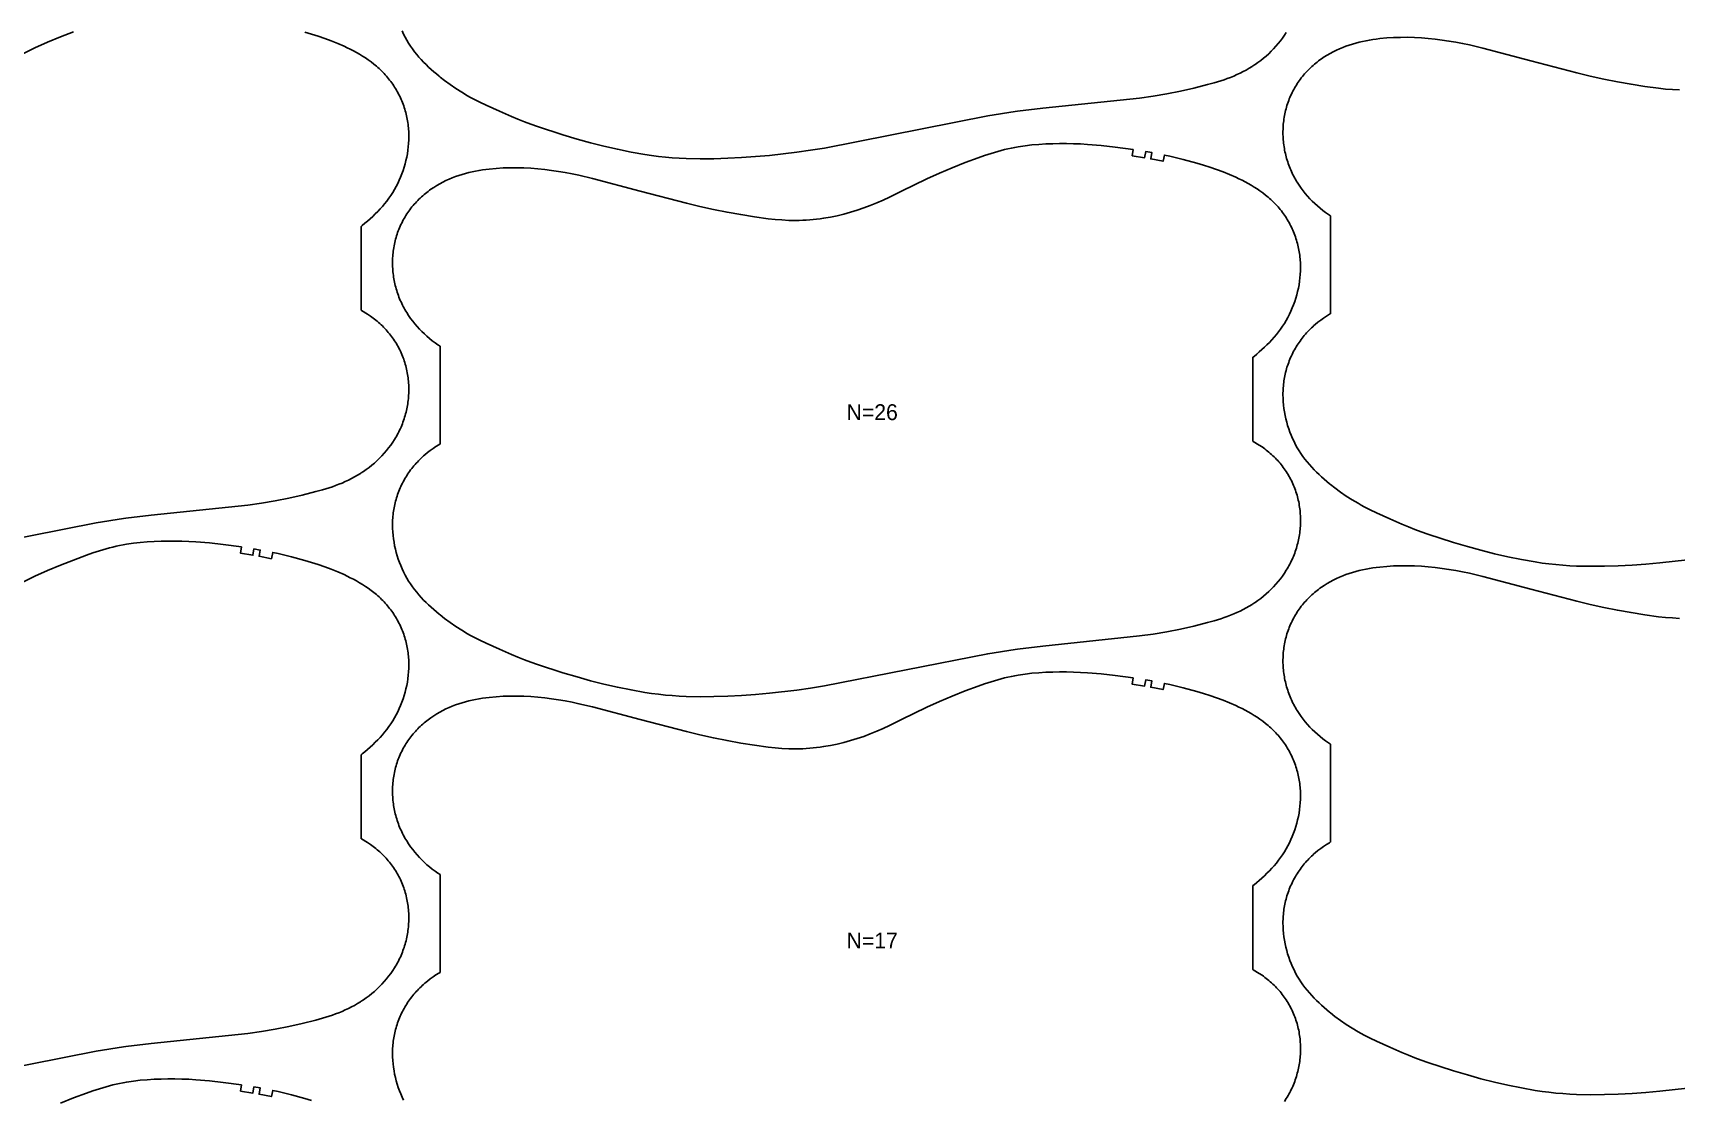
# Model space of a CAD drawing. Header units: inches. Extents: x 0 to 1973, y 0 to 1059.
# Drawn here: x 449 to 967, y 377 to 713 of the extents above; entities that cross this region are included whole.
import ezdxf

# ---------------------------------------------------------------- set-up
doc = ezdxf.new("R2010")
doc.units = ezdxf.units.IN

msp = doc.modelspace()

# ---------------------------------------------------------------- linework, layer by layer
at = {"layer": '1'}
for points in [[(534.6995, 713.5897), (536.7971, 712.9651), (538.8822, 712.3011), (540.9513, 711.591), (543.0012, 710.8282), (545.028, 710.0064), (547.0275, 709.1201), (548.0156, 708.6511), (548.9951, 708.164), (549.9655, 707.6581), (550.9261, 707.1329), (551.8762, 706.5874), (552.8139, 706.0206), (553.7371, 705.4311), (554.6436, 704.8175), (555.5313, 704.1786), (556.3981, 703.5129), (557.2418, 702.8193), (557.6544, 702.4616), (558.0604, 702.0963), (558.4596, 701.7234), (558.8518, 701.3431), (559.2369, 700.9553), (559.6148, 700.5604), (559.9854, 700.1583), (560.3484, 699.7494), (560.7037, 699.3336), (561.0513, 698.9113), (561.3909, 698.4825), (561.7224, 698.0473), (562.0458, 697.606), (562.3608, 697.1586), (562.6673, 696.7054), (562.9652, 696.2465), (563.2544, 695.7819), (563.5346, 695.312), (563.8058, 694.8367), (564.0679, 694.3564), (564.3208, 693.8712), (564.5644, 693.3812), (564.7986, 692.8867), (565.0233, 692.3879), (565.2385, 691.8849), (565.444, 691.3779), (565.6397, 690.8671), (565.8256, 690.3528), (566.0017, 689.835), (566.1677, 689.314), (566.3236, 688.7899), (566.4693, 688.263), (566.6048, 687.7334), (566.7299, 687.2013), (566.8446, 686.667), (566.9489, 686.1305), (567.0429, 685.5921), (567.1267, 685.0519), (567.2003, 684.5103), (567.2638, 683.9673), (567.3174, 683.4231), (567.361, 682.878), (567.3947, 682.332), (567.4187, 681.7856), (567.4329, 681.2387), (567.4375, 680.6916), (567.4181, 679.5976), (567.361, 678.505), (567.2668, 677.4154), (567.1361, 676.3297), (566.9695, 675.249), (566.7676, 674.1741), (566.5311, 673.1061), (566.2605, 672.0459), (565.9564, 670.9945), (565.6195, 669.9528), (565.2502, 668.9219), (564.8488, 667.903), (564.4153, 666.8976), (563.9498, 665.9071), (563.4524, 664.9327), (562.9231, 663.976), (562.3621, 663.0383), (561.7694, 662.121), (561.1455, 661.2251), (560.492, 660.3503), (559.8111, 659.4961), (559.1047, 658.6617), (558.375, 657.8467), (557.624, 657.0504), (556.8538, 656.2721), (556.0664, 655.5113), (555.2636, 654.7673), (554.4465, 654.0397), (553.6157, 653.328), (552.772, 652.6317), (552.4375, 652.3699), (552.4375, 625.8968), (552.541, 625.8415), (552.541, 625.8415), (554.4164, 624.7139), (555.324, 624.1026), (555.7695, 623.7852), (556.2093, 623.46), (556.6431, 623.127), (557.0708, 622.7861), (557.4921, 622.4375), (557.9069, 622.0812), (558.3148, 621.7172), (558.7159, 621.3454), (559.1098, 620.966), (559.4963, 620.579), (559.8754, 620.1847), (560.2469, 619.7831), (560.6105, 619.3744), (560.9661, 618.9587), (561.3136, 618.5363), (561.6528, 618.1072), (561.9835, 617.6716), (562.3056, 617.2296), (562.6189, 616.7813), (562.9232, 616.327), (563.2184, 615.8668), (563.5043, 615.4008), (563.7807, 614.9291), (564.0475, 614.4519), (564.3045, 613.9694), (564.5517, 613.4818), (564.789, 612.9893), (565.0164, 612.492), (565.2339, 611.9903), (565.4413, 611.4843), (565.6387, 610.9742), (565.826, 610.4603), (566.0032, 609.9428), (566.1702, 609.422), (566.327, 608.8979), (566.4735, 608.3709), (566.6097, 607.8411), (566.7356, 607.3088), (566.8511, 606.7741), (566.9562, 606.2374), (567.0508, 605.6988), (567.135, 605.1586), (567.2088, 604.6168), (567.2723, 604.0737), (567.3254, 603.5295), (567.3682, 602.9843), (567.4008, 602.4384), (567.4232, 601.8919), (567.4354, 601.3451), (567.4375, 600.7981), (567.4295, 600.2511), (567.4114, 599.7043), (567.3833, 599.1579), (567.3452, 598.6121), (567.2972, 598.067), (567.2392, 597.5229), (567.1714, 596.9799), (567.0937, 596.4382), (567.0062, 595.8981), (566.9089, 595.3597), (566.8018, 594.8231), (566.6849, 594.2887), (566.5584, 593.7565), (566.422, 593.2268), (566.276, 592.6998), (566.1204, 592.1756), (565.955, 591.6544), (565.7801, 591.1365), (565.5955, 590.6219), (565.4014, 590.111), (565.1977, 589.6038), (564.9845, 589.1007), (564.7618, 588.6016), (564.5298, 588.1069), (564.2885, 587.6165), (564.0383, 587.1306), (563.7792, 586.6492), (563.5115, 586.1725), (563.2353, 585.7006), (562.9507, 585.2335), (562.3572, 584.3143), (561.7325, 583.4157), (561.0777, 582.5385), (560.3944, 581.6835), (559.6837, 580.8514), (558.9467, 580.0429), (558.1842, 579.2586), (557.3973, 578.4989), (556.5867, 577.7645), (555.7534, 577.056), (554.8984, 576.374), (554.0224, 575.7189), (553.1266, 575.0914), (552.4375, 574.6394), (552.212, 574.4915), (551.2798, 573.9191), (550.331, 573.3742), (549.367, 572.8568), (548.3887, 572.3668), (547.3975, 571.9042), (546.3944, 571.4691), (545.3805, 571.0609), (544.3572, 570.6774), (543.3254, 570.3161), (542.2865, 569.9744), (540.1917, 569.3395), (538.0821, 568.7517), (533.843, 567.6641), (529.5787, 566.6896), (525.2871, 565.8362), (520.9712, 565.1159), (516.6358, 564.53), (486.174, 561.3283), (478.1903, 560.387), (477.4841, 560.3037), (468.8448, 558.9114), (417.328, 548.7694)], [(441.6791, 704.7282), (449.588, 708.642), (453.5764, 710.4409), (457.613, 712.1301), (461.6869, 713.7248)], [(844.0507, 713.5065), (843.4572, 712.5873), (842.8325, 711.6887), (842.1777, 710.8115), (841.4944, 709.9565), (840.7837, 709.1244), (840.0467, 708.3159), (839.2842, 707.5316), (838.4973, 706.7719), (837.6867, 706.0375), (836.8534, 705.329), (835.9984, 704.647), (835.1224, 703.9919), (834.2266, 703.3644), (833.5375, 702.9124), (833.312, 702.7645), (832.3798, 702.1921), (831.431, 701.6472), (830.467, 701.1298), (829.4887, 700.6398), (828.4975, 700.1772), (827.4944, 699.7421), (826.4805, 699.3339), (825.4572, 698.9504), (824.4254, 698.5891), (823.3865, 698.2474), (821.2917, 697.6125), (819.1821, 697.0247), (814.943, 695.9371), (810.6787, 694.9626), (806.3871, 694.1092), (802.0712, 693.3889), (797.7358, 692.803), (767.274, 689.6013), (759.2903, 688.66), (758.5841, 688.5767), (749.9448, 687.1844), (698.428, 677.0424), (694.1073, 676.3535), (689.7741, 675.7436), (681.0835, 674.7189), (676.725, 674.3341), (672.3594, 674.0379), (667.9893, 673.8248), (663.6155, 673.696), (659.2396, 673.66), (654.8653, 673.7497), (652.6802, 673.8532), (650.4975, 673.9989), (648.3182, 674.1879), (646.1433, 674.4214), (643.9735, 674.6996), (641.8093, 675.0198), (637.4985, 675.7718), (633.2122, 676.6504), (628.9488, 677.6343), (624.7068, 678.7072), (620.4881, 679.867), (616.01, 681.1988), (607.9648, 683.8023), (605.9027, 684.5325), (603.8562, 685.3025), (601.8277, 686.1181), (599.8136, 686.97), (596.0115, 688.66), (591.813, 690.5261), (589.8375, 691.4651), (587.8889, 692.4558), (586.9275, 692.9758), (585.9753, 693.5126), (584.0983, 694.6346), (582.258, 695.8174), (580.4544, 697.0567), (578.6886, 698.3493), (577.3, 699.4359), (576.9655, 699.6977), (576.1218, 700.394), (575.291, 701.1057), (574.4739, 701.8333), (573.6711, 702.5773), (572.8837, 703.3381), (572.1135, 704.1164), (571.3625, 704.9127), (570.6328, 705.7277), (569.9264, 706.562), (569.2455, 707.4163), (568.592, 708.291), (567.9681, 709.187), (567.3754, 710.1043), (566.8144, 711.042), (566.2851, 711.9987), (565.7877, 712.973), (565.3222, 713.9636)], [(970.4741, 547.2966), (961.7835, 546.2719), (957.425, 545.8871), (953.0594, 545.5909), (948.6893, 545.3778), (944.3155, 545.249), (939.9396, 545.213), (935.5653, 545.3027), (933.3802, 545.4062), (931.1975, 545.5519), (929.0182, 545.7409), (926.8433, 545.9744), (924.6735, 546.2526), (922.5093, 546.5728), (918.1985, 547.3248), (913.9122, 548.2034), (909.6488, 549.1873), (905.4068, 550.2602), (901.1881, 551.42), (896.71, 552.7518), (888.6648, 555.3553), (886.6027, 556.0855), (884.5562, 556.8555), (882.5277, 557.6711), (880.5136, 558.523), (876.7115, 560.213), (872.513, 562.0791), (870.5375, 563.0181), (868.5889, 564.0088), (867.6275, 564.5288), (866.6753, 565.0656), (864.7983, 566.1876), (862.958, 567.3704), (861.1544, 568.6097), (859.3886, 569.9023), (858, 570.9889), (857.6655, 571.2507), (856.8218, 571.947), (855.991, 572.6587), (855.1739, 573.3863), (854.3711, 574.1303), (853.5837, 574.8911), (852.8135, 575.6694), (852.0625, 576.4657), (851.3328, 577.2807), (850.6264, 578.115), (849.9455, 578.9693), (849.292, 579.844), (848.6681, 580.74), (848.0754, 581.6573), (847.5144, 582.595), (846.9851, 583.5517), (846.4877, 584.526), (846.0222, 585.5166), (845.5887, 586.522), (845.1873, 587.5408), (844.818, 588.5718), (844.4811, 589.6135), (844.177, 590.6649), (843.9064, 591.7251), (843.6699, 592.7931), (843.468, 593.868), (843.3014, 594.9487), (843.1708, 596.0344), (843.0765, 597.124), (843.0194, 598.2165), (843, 599.3106), (843.0046, 599.8576), (843.0188, 600.4045), (843.0428, 600.951), (843.0765, 601.4969), (843.1201, 602.0421), (843.1737, 602.5862), (843.2372, 603.1292), (843.3108, 603.6709), (843.3946, 604.211), (843.4886, 604.7494), (843.5929, 605.2859), (843.7076, 605.8203), (843.8327, 606.3524), (843.9682, 606.882), (844.1139, 607.4089), (844.2698, 607.933), (844.4358, 608.454), (844.6119, 608.9718), (844.7978, 609.4861), (844.9935, 609.9969), (845.199, 610.5039), (845.4142, 611.0069), (845.6389, 611.5057), (845.8731, 612.0002), (846.1167, 612.4902), (846.3696, 612.9754), (846.6317, 613.4557), (846.9029, 613.931), (847.1831, 614.4009), (847.4723, 614.8654), (847.7702, 615.3244), (848.0767, 615.7776), (848.3917, 616.225), (848.7151, 616.6663), (849.0466, 617.1014), (849.3862, 617.5303), (849.7338, 617.9526), (850.0891, 618.3683), (850.4521, 618.7773), (850.8227, 619.1793), (851.2006, 619.5743), (851.5857, 619.962), (851.9779, 620.3424), (852.3771, 620.7153), (852.7831, 621.0805), (853.1957, 621.4383), (854.0394, 622.1319), (854.9062, 622.7976), (855.7939, 623.4365), (856.7004, 624.0501), (857.6236, 624.6396), (858, 624.8671), (858, 655.6724), (857.3109, 656.1244), (856.4151, 656.752), (855.5391, 657.407), (854.6841, 658.089), (853.8508, 658.7975), (853.0402, 659.5319), (852.2533, 660.2916), (851.4908, 661.076), (850.7538, 661.8845), (850.0431, 662.7165), (849.3598, 663.5715), (848.7051, 664.4487), (848.0803, 665.3473), (847.4868, 666.2665), (847.2023, 666.7336), (846.926, 667.2055), (846.6583, 667.6822), (846.3992, 668.1636), (846.149, 668.6495), (845.9078, 669.1399), (845.6757, 669.6347), (845.453, 670.1337), (845.2398, 670.6368), (845.0361, 671.144), (844.842, 671.6549), (844.6574, 672.1695), (844.4825, 672.6874), (844.3171, 673.2086), (844.1615, 673.7328), (844.0155, 674.2598), (843.8791, 674.7895), (843.7526, 675.3217), (843.6357, 675.8562), (843.5286, 676.3927), (843.4313, 676.9311), (843.3438, 677.4713), (843.2661, 678.0129), (843.1983, 678.5559), (843.1403, 679.1), (843.0923, 679.6451), (843.0542, 680.1909), (843.0261, 680.7373), (843.008, 681.2841), (843, 681.8311), (843.0021, 682.3781), (843.0143, 682.925), (843.0367, 683.4714), (843.0693, 684.0173), (843.1121, 684.5625), (843.1652, 685.1067), (843.2287, 685.6498), (843.3025, 686.1916), (843.3867, 686.7319), (843.4813, 687.2705), (843.5864, 687.8072), (843.7019, 688.3418), (843.8278, 688.8741), (843.964, 689.4039), (844.1105, 689.9309), (844.2673, 690.455), (844.4343, 690.9759), (844.6115, 691.4934), (844.7988, 692.0072), (844.9962, 692.5173), (845.2036, 693.0233), (845.4211, 693.525), (845.6485, 694.0223), (845.8858, 694.5148), (846.133, 695.0025), (846.39, 695.485), (846.6568, 695.9621), (846.9332, 696.4338), (847.2191, 696.8998), (847.5143, 697.3601), (847.8186, 697.8144), (848.1319, 698.2626), (848.454, 698.7046), (848.7847, 699.1402), (849.1239, 699.5693), (849.4714, 699.9918), (849.827, 700.4074), (850.1906, 700.8161), (850.5621, 701.2177), (850.9412, 701.612), (851.3277, 701.999), (851.7216, 702.3784), (852.1227, 702.7502), (852.5306, 703.1142), (852.9454, 703.4706), (853.3667, 703.8192), (853.7944, 704.16), (854.2282, 704.493), (854.668, 704.8182), (855.1135, 705.1356), (856.0211, 705.7469), (856.9493, 706.3266), (857.8965, 706.8745), (858.8612, 707.3905), (859.8418, 707.8746), (860.8371, 708.3272), (861.8459, 708.7489), (862.867, 709.1402), (863.8992, 709.5017), (864.9413, 709.8339), (865.9921, 710.1375), (867.0505, 710.4129), (868.1153, 710.661), (869.1859, 710.8828), (870.2614, 711.0797), (871.3413, 711.2532), (872.4249, 711.4045), (873.5116, 711.5349), (875.6912, 711.7388), (877.8755, 711.8739), (880.0621, 711.9433), (882.2495, 711.9483), (884.4358, 711.8902), (886.6197, 711.7709), (888.8002, 711.5948), (890.9763, 711.3664), (893.1473, 711.0907), (895.3123, 710.7713), (897.4701, 710.4084), (899.6197, 710.001), (901.7598, 709.5483), (906.012, 708.5205), (921.0881, 704.5542), (935.6342, 700.7273), (939.8909, 699.7142), (944.165, 698.7764), (948.4559, 697.9199), (952.7617, 697.1424), (957.0812, 696.4475), (961.4185, 695.8704), (963.5952, 695.6404), (965.7763, 695.4626), (967.9607, 695.349)], [(441.6791, 538.1882), (449.588, 542.102), (453.5764, 543.9009), (457.613, 545.5901), (461.6869, 547.1848), (465.7954, 548.6911), (467.8631, 549.4095), (469.9427, 550.0911), (472.0372, 550.7204), (473.0911, 551.0106), (474.1499, 551.2818), (475.2139, 551.5326), (476.2828, 551.7631), (477.356, 551.9738), (478.4331, 552.1654), (480.5969, 552.4929), (482.7702, 552.7501), (484.9495, 552.9418), (487.133, 553.0742), (489.3193, 553.1541), (491.507, 553.1882), (493.695, 553.1821), (495.8823, 553.1366), (498.0683, 553.0516), (500.2523, 552.9267), (504.6124, 552.5635), (508.9615, 552.0789), (514.6751, 551.3038), (514.38, 549.3257), (518.2918, 548.7035), (518.6254, 550.6755), (520.5956, 550.3311), (520.2402, 548.3629), (524.1169, 547.613), (524.5227, 549.5714), (526.2201, 549.2087), (530.4766, 548.1973), (534.6995, 547.0497), (536.7971, 546.4251), (538.8822, 545.7611), (540.9513, 545.051), (543.0012, 544.2882), (545.028, 543.4664), (547.0275, 542.5801), (548.0156, 542.1111), (548.9951, 541.624), (549.9655, 541.1181), (550.9261, 540.5929), (551.8762, 540.0474), (552.8139, 539.4806), (553.7371, 538.8911), (554.6436, 538.2775), (555.5313, 537.6386), (556.3981, 536.9729), (557.2418, 536.2793), (557.6544, 535.9216), (558.0604, 535.5563), (558.4596, 535.1834), (558.8518, 534.8031), (559.2369, 534.4153), (559.6148, 534.0204), (559.9854, 533.6183), (560.3484, 533.2094), (560.7037, 532.7936), (561.0513, 532.3713), (561.3909, 531.9425), (561.7224, 531.5073), (562.0458, 531.066), (562.3608, 530.6186), (562.6673, 530.1654), (562.9652, 529.7065), (563.2544, 529.2419), (563.5346, 528.772), (563.8058, 528.2967), (564.0679, 527.8164), (564.3208, 527.3312), (564.5644, 526.8412), (564.7986, 526.3467), (565.0233, 525.8479), (565.2385, 525.3449), (565.444, 524.8379), (565.6397, 524.3271), (565.8256, 523.8128), (566.0017, 523.295), (566.1677, 522.774), (566.3236, 522.2499), (566.4693, 521.723), (566.6048, 521.1934), (566.7299, 520.6613), (566.8446, 520.127), (566.9489, 519.5905), (567.0429, 519.0521), (567.1267, 518.5119), (567.2003, 517.9703), (567.2638, 517.4273), (567.3174, 516.8831), (567.361, 516.338), (567.3947, 515.792), (567.4187, 515.2456), (567.4329, 514.6987), (567.4375, 514.1516), (567.4181, 513.0576), (567.361, 511.965), (567.2668, 510.8754), (567.1361, 509.7897), (566.9695, 508.709), (566.7676, 507.6341), (566.5311, 506.5661), (566.2605, 505.5059), (565.9564, 504.4545), (565.6195, 503.4128), (565.2502, 502.3819), (564.8488, 501.363), (564.4153, 500.3576), (563.9498, 499.3671), (563.4524, 498.3927), (562.9231, 497.436), (562.3621, 496.4983), (561.7694, 495.581), (561.1455, 494.6851), (560.492, 493.8103), (559.8111, 492.9561), (559.1047, 492.1217), (558.375, 491.3067), (557.624, 490.5104), (556.8538, 489.7321), (556.0664, 488.9713), (555.2636, 488.2273), (554.4465, 487.4997), (553.6157, 486.788), (552.772, 486.0917), (552.4375, 485.8299), (552.4375, 459.3568), (552.541, 459.3015), (552.541, 459.3015), (554.4164, 458.1739), (555.324, 457.5626), (555.7695, 457.2452), (556.2093, 456.92), (556.6431, 456.587), (557.0708, 456.2461), (557.4921, 455.8975), (557.9069, 455.5412), (558.3148, 455.1772), (558.7159, 454.8054), (559.1098, 454.426), (559.4963, 454.039), (559.8754, 453.6447), (560.2469, 453.2431), (560.6105, 452.8344), (560.9661, 452.4187), (561.3136, 451.9963), (561.6528, 451.5672), (561.9835, 451.1316), (562.3056, 450.6896), (562.6189, 450.2413), (562.9232, 449.787), (563.2184, 449.3268), (563.5043, 448.8608), (563.7807, 448.3891), (564.0475, 447.9119), (564.3045, 447.4294), (564.5517, 446.9418), (564.789, 446.4493), (565.0164, 445.952), (565.2339, 445.4503), (565.4413, 444.9443), (565.6387, 444.4342), (565.826, 443.9203), (566.0032, 443.4028), (566.1702, 442.882), (566.327, 442.3579), (566.4735, 441.8309), (566.6097, 441.3011), (566.7356, 440.7688), (566.8511, 440.2341), (566.9562, 439.6974), (567.0508, 439.1588), (567.135, 438.6186), (567.2088, 438.0768), (567.2723, 437.5337), (567.3254, 436.9895), (567.3682, 436.4443), (567.4008, 435.8984), (567.4232, 435.3519), (567.4354, 434.8051), (567.4375, 434.2581), (567.4295, 433.7111), (567.4114, 433.1643), (567.3833, 432.6179), (567.3452, 432.0721), (567.2972, 431.527), (567.2392, 430.9829), (567.1714, 430.4399), (567.0937, 429.8982), (567.0062, 429.3581), (566.9089, 428.8197), (566.8018, 428.2831), (566.6849, 427.7487), (566.5584, 427.2165), (566.422, 426.6868), (566.276, 426.1598), (566.1204, 425.6356), (565.955, 425.1144), (565.7801, 424.5965), (565.5955, 424.0819), (565.4014, 423.571), (565.1977, 423.0638), (564.9845, 422.5607), (564.7618, 422.0616), (564.5298, 421.5669), (564.2885, 421.0765), (564.0383, 420.5906), (563.7792, 420.1092), (563.5115, 419.6325), (563.2353, 419.1606), (562.9507, 418.6935), (562.3572, 417.7743), (561.7325, 416.8757), (561.0777, 415.9985), (560.3944, 415.1435), (559.6837, 414.3114), (558.9467, 413.5029), (558.1842, 412.7186), (557.3973, 411.9589), (556.5867, 411.2245), (555.7534, 410.516), (554.8984, 409.834), (554.0224, 409.1789), (553.1266, 408.5514), (552.4375, 408.0994), (552.212, 407.9515), (551.2798, 407.3791), (550.331, 406.8342), (549.367, 406.3168), (548.3887, 405.8268), (547.3975, 405.3642), (546.3944, 404.9291), (545.3805, 404.5209), (544.3572, 404.1374), (543.3254, 403.7761), (542.2865, 403.4344), (540.1917, 402.7995), (538.0821, 402.2117), (533.843, 401.1241), (529.5787, 400.1496), (525.2871, 399.2962), (520.9712, 398.5759), (516.6358, 397.99), (486.174, 394.7883), (478.1903, 393.847), (477.4841, 393.7637), (468.8448, 392.3714), (417.328, 382.2294)], [(970.4741, 380.7566), (961.7835, 379.7319), (957.425, 379.3471), (953.0594, 379.0509), (948.6893, 378.8378), (944.3155, 378.709), (939.9396, 378.673), (935.5653, 378.7627), (933.3802, 378.8662), (931.1975, 379.0119), (929.0182, 379.2009), (926.8433, 379.4344), (924.6735, 379.7126), (922.5093, 380.0328), (918.1985, 380.7848), (913.9122, 381.6634), (909.6488, 382.6473), (905.4068, 383.7202), (901.1881, 384.88), (896.71, 386.2118), (888.6648, 388.8153), (886.6027, 389.5455), (884.5562, 390.3155), (882.5277, 391.1311), (880.5136, 391.983), (876.7115, 393.673), (872.513, 395.5391), (870.5375, 396.4781), (868.5889, 397.4688), (867.6275, 397.9888), (866.6753, 398.5256), (864.7983, 399.6476), (862.958, 400.8304), (861.1544, 402.0697), (859.3886, 403.3623), (858, 404.4489), (857.6655, 404.7107), (856.8218, 405.407), (855.991, 406.1187), (855.1739, 406.8463), (854.3711, 407.5903), (853.5837, 408.3511), (852.8135, 409.1294), (852.0625, 409.9257), (851.3328, 410.7407), (850.6264, 411.575), (849.9455, 412.4293), (849.292, 413.304), (848.6681, 414.2), (848.0754, 415.1173), (847.5144, 416.055), (846.9851, 417.0117), (846.4877, 417.986), (846.0222, 418.9766), (845.5887, 419.982), (845.1873, 421.0008), (844.818, 422.0318), (844.4811, 423.0735), (844.177, 424.1249), (843.9064, 425.1851), (843.6699, 426.2531), (843.468, 427.328), (843.3014, 428.4087), (843.1708, 429.4944), (843.0765, 430.584), (843.0194, 431.6765), (843, 432.7706), (843.0046, 433.3176), (843.0188, 433.8645), (843.0428, 434.411), (843.0765, 434.9569), (843.1201, 435.5021), (843.1737, 436.0462), (843.2372, 436.5892), (843.3108, 437.1309), (843.3946, 437.671), (843.4886, 438.2094), (843.5929, 438.7459), (843.7076, 439.2803), (843.8327, 439.8124), (843.9682, 440.342), (844.1139, 440.8689), (844.2698, 441.393), (844.4358, 441.914), (844.6119, 442.4318), (844.7978, 442.9461), (844.9935, 443.4569), (845.199, 443.9639), (845.4142, 444.4669), (845.6389, 444.9657), (845.8731, 445.4602), (846.1167, 445.9502), (846.3696, 446.4354), (846.6317, 446.9157), (846.9029, 447.391), (847.1831, 447.8609), (847.4723, 448.3254), (847.7702, 448.7844), (848.0767, 449.2376), (848.3917, 449.685), (848.7151, 450.1263), (849.0466, 450.5614), (849.3862, 450.9903), (849.7338, 451.4126), (850.0891, 451.8283), (850.4521, 452.2373), (850.8227, 452.6393), (851.2006, 453.0343), (851.5857, 453.422), (851.9779, 453.8024), (852.3771, 454.1753), (852.7831, 454.5405), (853.1957, 454.8983), (854.0394, 455.5919), (854.9062, 456.2576), (855.7939, 456.8965), (856.7004, 457.5101), (857.6236, 458.0996), (858, 458.3271), (858, 489.1324), (857.3109, 489.5844), (856.4151, 490.212), (855.5391, 490.867), (854.6841, 491.549), (853.8508, 492.2575), (853.0402, 492.9919), (852.2533, 493.7516), (851.4908, 494.536), (850.7538, 495.3445), (850.0431, 496.1765), (849.3598, 497.0315), (848.7051, 497.9087), (848.0803, 498.8073), (847.4868, 499.7265), (847.2023, 500.1936), (846.926, 500.6655), (846.6583, 501.1422), (846.3992, 501.6236), (846.149, 502.1095), (845.9078, 502.5999), (845.6757, 503.0947), (845.453, 503.5937), (845.2398, 504.0968), (845.0361, 504.604), (844.842, 505.1149), (844.6574, 505.6295), (844.4825, 506.1474), (844.3171, 506.6686), (844.1615, 507.1928), (844.0155, 507.7198), (843.8791, 508.2495), (843.7526, 508.7817), (843.6357, 509.3162), (843.5286, 509.8527), (843.4313, 510.3911), (843.3438, 510.9313), (843.2661, 511.4729), (843.1983, 512.0159), (843.1403, 512.56), (843.0923, 513.1051), (843.0542, 513.6509), (843.0261, 514.1973), (843.008, 514.7441), (843, 515.2911), (843.0021, 515.8381), (843.0143, 516.385), (843.0367, 516.9314), (843.0693, 517.4773), (843.1121, 518.0225), (843.1652, 518.5667), (843.2287, 519.1098), (843.3025, 519.6516), (843.3867, 520.1919), (843.4813, 520.7305), (843.5864, 521.2672), (843.7019, 521.8018), (843.8278, 522.3341), (843.964, 522.8639), (844.1105, 523.3909), (844.2673, 523.915), (844.4343, 524.4359), (844.6115, 524.9534), (844.7988, 525.4672), (844.9962, 525.9773), (845.2036, 526.4833), (845.4211, 526.985), (845.6485, 527.4823), (845.8858, 527.9748), (846.133, 528.4625), (846.39, 528.945), (846.6568, 529.4221), (846.9332, 529.8938), (847.2191, 530.3598), (847.5143, 530.8201), (847.8186, 531.2744), (848.1319, 531.7226), (848.454, 532.1646), (848.7847, 532.6002), (849.1239, 533.0293), (849.4714, 533.4518), (849.827, 533.8674), (850.1906, 534.2761), (850.5621, 534.6777), (850.9412, 535.072), (851.3277, 535.459), (851.7216, 535.8384), (852.1227, 536.2102), (852.5306, 536.5742), (852.9454, 536.9306), (853.3667, 537.2792), (853.7944, 537.62), (854.2282, 537.953), (854.668, 538.2782), (855.1135, 538.5956), (856.0211, 539.2069), (856.9493, 539.7866), (857.8965, 540.3345), (858.8612, 540.8505), (859.8418, 541.3346), (860.8371, 541.7872), (861.8459, 542.2089), (862.867, 542.6002), (863.8992, 542.9617), (864.9413, 543.2939), (865.9921, 543.5975), (867.0505, 543.8729), (868.1153, 544.121), (869.1859, 544.3428), (870.2614, 544.5397), (871.3413, 544.7132), (872.4249, 544.8645), (873.5116, 544.9949), (875.6912, 545.1988), (877.8755, 545.3339), (880.0621, 545.4033), (882.2495, 545.4083), (884.4358, 545.3502), (886.6197, 545.2309), (888.8002, 545.0548), (890.9763, 544.8264), (893.1473, 544.5507), (895.3123, 544.2313), (897.4701, 543.8684), (899.6197, 543.461), (901.7598, 543.0083), (906.012, 541.9805), (921.0881, 538.0142), (935.6342, 534.1873), (939.8909, 533.1742), (944.165, 532.2364), (948.4559, 531.3799), (952.7617, 530.6024), (957.0812, 529.9075), (961.4185, 529.3304), (963.5952, 529.1004), (965.7763, 528.9226), (967.9607, 528.809)], [(565.7877, 376.893), (565.3222, 377.8836), (564.8887, 378.889), (564.4873, 379.9078), (564.118, 380.9388), (563.7811, 381.9805), (563.477, 383.0319), (563.2064, 384.0921), (562.9699, 385.1601), (562.768, 386.235), (562.6014, 387.3157), (562.4708, 388.4014), (562.3765, 389.491), (562.3194, 390.5835), (562.3, 391.6776), (562.3046, 392.2246), (562.3188, 392.7715), (562.3428, 393.318), (562.3765, 393.8639), (562.4201, 394.4091), (562.4737, 394.9532), (562.5372, 395.4962), (562.6108, 396.0379), (562.6946, 396.578), (562.7886, 397.1164), (562.8929, 397.6529), (563.0076, 398.1873), (563.1327, 398.7194), (563.2682, 399.249), (563.4139, 399.7759), (563.5698, 400.3), (563.7358, 400.821), (563.9119, 401.3388), (564.0978, 401.8531), (564.2935, 402.3639), (564.499, 402.8709), (564.7142, 403.3739), (564.9389, 403.8727), (565.1731, 404.3672), (565.4167, 404.8572), (565.6696, 405.3424), (565.9317, 405.8227), (566.2029, 406.298), (566.4831, 406.7679), (566.7723, 407.2324), (567.0702, 407.6914), (567.3767, 408.1446), (567.6917, 408.592), (568.0151, 409.0333), (568.3466, 409.4684), (568.6862, 409.8973), (569.0338, 410.3196), (569.3891, 410.7353), (569.7521, 411.1443), (570.1227, 411.5463), (570.5006, 411.9413), (570.8857, 412.329), (571.2779, 412.7094), (571.6771, 413.0823), (572.0831, 413.4475), (572.4957, 413.8053), (573.3394, 414.4989), (574.2062, 415.1646), (575.0939, 415.8035), (576.0004, 416.4171), (576.9236, 417.0066), (577.3, 417.2341), (577.3, 448.0394), (576.6109, 448.4914), (575.7151, 449.119), (574.8391, 449.774), (573.9841, 450.456), (573.1508, 451.1645), (572.3402, 451.8989), (571.5533, 452.6586), (570.7908, 453.443), (570.0538, 454.2515), (569.3431, 455.0835), (568.6598, 455.9385), (568.0051, 456.8157), (567.3803, 457.7143), (566.7868, 458.6335), (566.5023, 459.1006), (566.226, 459.5725), (565.9583, 460.0492), (565.6992, 460.5306), (565.449, 461.0165), (565.2078, 461.5069), (564.9757, 462.0017), (564.753, 462.5007), (564.5398, 463.0038), (564.3361, 463.511), (564.142, 464.0219), (563.9574, 464.5365), (563.7825, 465.0544), (563.6171, 465.5756), (563.4615, 466.0998), (563.3155, 466.6268), (563.1791, 467.1565), (563.0526, 467.6887), (562.9357, 468.2232), (562.8286, 468.7597), (562.7313, 469.2981), (562.6438, 469.8383), (562.5661, 470.3799), (562.4983, 470.9229), (562.4403, 471.467), (562.3923, 472.0121), (562.3542, 472.5579), (562.3261, 473.1043), (562.308, 473.6511), (562.3, 474.1981), (562.3021, 474.7451), (562.3143, 475.292), (562.3367, 475.8384), (562.3693, 476.3843), (562.4121, 476.9295), (562.4652, 477.4737), (562.5287, 478.0168), (562.6025, 478.5586), (562.6867, 479.0989), (562.7813, 479.6375), (562.8864, 480.1742), (563.0019, 480.7088), (563.1278, 481.2411), (563.264, 481.7709), (563.4105, 482.2979), (563.5673, 482.822), (563.7343, 483.3429), (563.9115, 483.8604), (564.0988, 484.3742), (564.2962, 484.8843), (564.5036, 485.3903), (564.7211, 485.892), (564.9485, 486.3893), (565.1858, 486.8818), (565.433, 487.3695), (565.69, 487.852), (565.9568, 488.3291), (566.2332, 488.8008), (566.5191, 489.2668), (566.8143, 489.7271), (567.1186, 490.1814), (567.4319, 490.6296), (567.754, 491.0716), (568.0847, 491.5072), (568.4239, 491.9363), (568.7714, 492.3588), (569.127, 492.7744), (569.4906, 493.1831), (569.8621, 493.5847), (570.2412, 493.979), (570.6277, 494.366), (571.0216, 494.7454), (571.4227, 495.1172), (571.8306, 495.4812), (572.2454, 495.8376), (572.6667, 496.1862), (573.0944, 496.527), (573.5282, 496.86), (573.968, 497.1852), (574.4135, 497.5026), (575.3211, 498.1139), (576.2493, 498.6936), (577.1965, 499.2415), (578.1612, 499.7575), (579.1418, 500.2416), (580.1371, 500.6942), (581.1459, 501.1159), (582.167, 501.5072), (583.1992, 501.8687), (584.2413, 502.2009), (585.2921, 502.5045), (586.3505, 502.7799), (587.4153, 503.028), (588.4859, 503.2498), (589.5614, 503.4467), (590.6413, 503.6202), (591.7249, 503.7715), (592.8116, 503.9019), (594.9912, 504.1058), (597.1755, 504.2409), (599.3621, 504.3103), (601.5495, 504.3153), (603.7358, 504.2572), (605.9197, 504.1379), (608.1002, 503.9618), (610.2763, 503.7334), (612.4473, 503.4577), (614.6123, 503.1383), (616.7701, 502.7754), (618.9197, 502.368), (621.0598, 501.9153), (625.312, 500.8875), (640.3881, 496.9212), (654.9342, 493.0943), (659.1909, 492.0812), (663.465, 491.1434), (667.7559, 490.2869), (672.0617, 489.5094), (676.3812, 488.8145), (680.7185, 488.2374), (682.8952, 488.0074), (685.0763, 487.8296), (687.2607, 487.716), (688.3536, 487.687), (689.4468, 487.6785), (690.54, 487.6917), (691.633, 487.7267), (692.7253, 487.783), (693.8164, 487.8603), (694.906, 487.9583), (695.9937, 488.0766), (697.0789, 488.2149), (698.1614, 488.3728), (700.3167, 488.7458), (702.4582, 489.1916), (704.5848, 489.7057), (706.6954, 490.2837), (708.7887, 490.922), (710.8625, 491.6206), (712.9141, 492.3802), (714.941, 493.2016), (716.9421, 494.0831), (718.922, 495.0125), (722.7791, 496.9212), (730.688, 500.835), (734.6764, 502.6339), (738.713, 504.3231), (742.7869, 505.9178), (746.8954, 507.4241), (748.9631, 508.1425), (751.0427, 508.8241), (753.1372, 509.4534), (754.1911, 509.7436), (755.2499, 510.0148), (756.3139, 510.2656), (757.3828, 510.4961), (758.456, 510.7068), (759.5331, 510.8984), (761.6969, 511.2259), (763.8702, 511.4831), (766.0495, 511.6748), (768.233, 511.8072), (770.4193, 511.8871), (772.607, 511.9212), (774.795, 511.9151), (776.9823, 511.8696), (779.1683, 511.7846), (781.3523, 511.6597), (785.7124, 511.2965), (790.0615, 510.8119), (795.7751, 510.0368), (795.48, 508.0587), (799.3918, 507.4365), (799.7254, 509.4085), (801.6956, 509.0641), (801.3402, 507.0959), (805.2169, 506.346), (805.6227, 508.3044), (807.3201, 507.9417), (811.5766, 506.9303), (815.7995, 505.7827), (817.8971, 505.1581), (819.9822, 504.4941), (822.0513, 503.784), (824.1012, 503.0212), (826.128, 502.1994), (828.1275, 501.3131), (829.1156, 500.8441), (830.0951, 500.357), (831.0655, 499.8511), (832.0261, 499.3259), (832.9762, 498.7804), (833.9139, 498.2136), (834.8371, 497.6241), (835.7436, 497.0105), (836.6313, 496.3716), (837.4981, 495.7059), (838.3418, 495.0123), (838.7544, 494.6546), (839.1604, 494.2893), (839.5596, 493.9164), (839.9518, 493.5361), (840.3369, 493.1483), (840.7148, 492.7534), (841.0854, 492.3513), (841.4484, 491.9424), (841.8037, 491.5266), (842.1513, 491.1043), (842.4909, 490.6755), (842.8224, 490.2403), (843.1458, 489.799), (843.4608, 489.3516), (843.7673, 488.8984), (844.0652, 488.4395), (844.3544, 487.9749), (844.6346, 487.505), (844.9058, 487.0297), (845.1679, 486.5494), (845.4208, 486.0642), (845.6644, 485.5742), (845.8986, 485.0797), (846.1233, 484.5809), (846.3385, 484.0779), (846.544, 483.5709), (846.7397, 483.0601), (846.9256, 482.5458), (847.1017, 482.028), (847.2677, 481.507), (847.4236, 480.9829), (847.5693, 480.456), (847.7048, 479.9264), (847.8299, 479.3943), (847.9446, 478.86), (848.0489, 478.3235), (848.1429, 477.7851), (848.2267, 477.2449), (848.3003, 476.7033), (848.3638, 476.1603), (848.4174, 475.6161), (848.461, 475.071), (848.4947, 474.525), (848.5187, 473.9786), (848.5329, 473.4317), (848.5375, 472.8846), (848.5181, 471.7906), (848.461, 470.698), (848.3668, 469.6084), (848.2361, 468.5227), (848.0695, 467.442), (847.8676, 466.3671), (847.6311, 465.2991), (847.3605, 464.2389), (847.0564, 463.1875), (846.7195, 462.1458), (846.3502, 461.1149), (845.9488, 460.096), (845.5153, 459.0906), (845.0498, 458.1001), (844.5524, 457.1257), (844.0231, 456.169), (843.4621, 455.2313), (842.8694, 454.314), (842.2455, 453.4181), (841.592, 452.5433), (840.9111, 451.6891), (840.2047, 450.8547), (839.475, 450.0397), (838.724, 449.2434), (837.9538, 448.4651), (837.1664, 447.7043), (836.3636, 446.9603), (835.5465, 446.2327), (834.7157, 445.521), (833.872, 444.8247), (833.5375, 444.5629), (833.5375, 418.0898), (833.641, 418.0345), (833.641, 418.0345), (835.5164, 416.9069), (836.424, 416.2956), (836.8695, 415.9782), (837.3093, 415.653), (837.7431, 415.32), (838.1708, 414.9791), (838.5921, 414.6305), (839.0069, 414.2742), (839.4148, 413.9102), (839.8159, 413.5384), (840.2098, 413.159), (840.5963, 412.772), (840.9754, 412.3777), (841.3469, 411.9761), (841.7105, 411.5674), (842.0661, 411.1517), (842.4136, 410.7293), (842.7528, 410.3002), (843.0835, 409.8646), (843.4056, 409.4226), (843.7189, 408.9743), (844.0232, 408.52), (844.3184, 408.0598), (844.6043, 407.5938), (844.8807, 407.1221), (845.1475, 406.6449), (845.4045, 406.1624), (845.6517, 405.6748), (845.889, 405.1823), (846.1164, 404.685), (846.3339, 404.1833), (846.5413, 403.6773), (846.7387, 403.1672), (846.926, 402.6533), (847.1032, 402.1358), (847.2702, 401.615), (847.427, 401.0909), (847.5735, 400.5639), (847.7097, 400.0341), (847.8356, 399.5018), (847.9511, 398.9671), (848.0562, 398.4304), (848.1508, 397.8918), (848.235, 397.3516), (848.3088, 396.8098), (848.3723, 396.2667), (848.4254, 395.7225), (848.4682, 395.1773), (848.5008, 394.6314), (848.5232, 394.0849), (848.5354, 393.5381), (848.5375, 392.9911), (848.5295, 392.4441), (848.5114, 391.8973), (848.4833, 391.3509), (848.4452, 390.8051), (848.3972, 390.26), (848.3392, 389.7159), (848.2714, 389.1729), (848.1937, 388.6312), (848.1062, 388.0911), (848.0089, 387.5527), (847.9018, 387.0161), (847.7849, 386.4817), (847.6584, 385.9495), (847.522, 385.4198), (847.376, 384.8928), (847.2204, 384.3686), (847.055, 383.8474), (846.8801, 383.3295), (846.6955, 382.8149), (846.5014, 382.304), (846.2977, 381.7968), (846.0845, 381.2937), (845.8618, 380.7946), (845.6298, 380.2999), (845.3885, 379.8095), (845.1383, 379.3236), (844.8792, 378.8422), (844.6115, 378.3655), (844.3353, 377.8936), (844.0507, 377.4265), (843.4572, 376.5073)], [(457.613, 376.0501), (461.6869, 377.6448), (465.7954, 379.1511), (467.8631, 379.8695), (469.9427, 380.5511), (472.0372, 381.1804), (473.0911, 381.4706), (474.1499, 381.7418), (475.2139, 381.9926), (476.2828, 382.2231), (477.356, 382.4338), (478.4331, 382.6254), (480.5969, 382.9529), (482.7702, 383.2101), (484.9495, 383.4018), (487.133, 383.5342), (489.3193, 383.6141), (491.507, 383.6482), (493.695, 383.6421), (495.8823, 383.5966), (498.0683, 383.5116), (500.2523, 383.3867), (504.6124, 383.0235), (508.9615, 382.5389), (514.6751, 381.7638), (514.38, 379.7857), (518.2918, 379.1635), (518.6254, 381.1355), (520.5956, 380.7911), (520.2402, 378.8229), (524.1169, 378.073), (524.5227, 380.0314), (526.2201, 379.6687), (530.4766, 378.6573), (534.6995, 377.5097), (536.7971, 376.8851)]]:
    msp.add_lwpolyline(points, dxfattribs=at)
msp.add_lwpolyline([(833.641, 584.5745), (835.5164, 583.4469), (836.424, 582.8356), (836.8695, 582.5182), (837.3093, 582.193), (837.7431, 581.86), (838.1708, 581.5191), (838.5921, 581.1705), (839.0069, 580.8142), (839.4148, 580.4502), (839.8159, 580.0784), (840.2098, 579.699), (840.5963, 579.312), (840.9754, 578.9177), (841.3469, 578.5161), (841.7105, 578.1074), (842.0661, 577.6917), (842.4136, 577.2693), (842.7528, 576.8402), (843.0835, 576.4046), (843.4056, 575.9626), (843.7189, 575.5143), (844.0232, 575.06), (844.3184, 574.5998), (844.6043, 574.1338), (844.8807, 573.6621), (845.1475, 573.1849), (845.4045, 572.7024), (845.6517, 572.2148), (845.889, 571.7223), (846.1164, 571.225), (846.3339, 570.7233), (846.5413, 570.2173), (846.7387, 569.7072), (846.926, 569.1933), (847.1032, 568.6758), (847.2702, 568.155), (847.427, 567.6309), (847.5735, 567.1039), (847.7097, 566.5741), (847.8356, 566.0418), (847.9511, 565.5071), (848.0562, 564.9704), (848.1508, 564.4318), (848.235, 563.8916), (848.3088, 563.3498), (848.3723, 562.8067), (848.4254, 562.2625), (848.4682, 561.7173), (848.5008, 561.1714), (848.5232, 560.6249), (848.5354, 560.0781), (848.5375, 559.5311), (848.5295, 558.9841), (848.5114, 558.4373), (848.4833, 557.8909), (848.4452, 557.3451), (848.3972, 556.8), (848.3392, 556.2559), (848.2714, 555.7129), (848.1937, 555.1712), (848.1062, 554.6311), (848.0089, 554.0927), (847.9018, 553.5561), (847.7849, 553.0217), (847.6584, 552.4895), (847.522, 551.9598), (847.376, 551.4328), (847.2204, 550.9086), (847.055, 550.3874), (846.8801, 549.8695), (846.6955, 549.3549), (846.5014, 548.844), (846.2977, 548.3368), (846.0845, 547.8337), (845.8618, 547.3346), (845.6298, 546.8399), (845.3885, 546.3495), (845.1383, 545.8636), (844.8792, 545.3822), (844.6115, 544.9055), (844.3353, 544.4336), (844.0507, 543.9665), (843.4572, 543.0473), (842.8325, 542.1487), (842.1777, 541.2715), (841.4944, 540.4165), (840.7837, 539.5844), (840.0467, 538.7759), (839.2842, 537.9916), (838.4973, 537.2319), (837.6867, 536.4975), (836.8534, 535.789), (835.9984, 535.107), (835.1224, 534.4519), (834.2266, 533.8244), (833.5375, 533.3724), (833.312, 533.2245), (832.3798, 532.6521), (831.431, 532.1072), (830.467, 531.5898), (829.4887, 531.0998), (828.4975, 530.6372), (827.4944, 530.2021), (826.4805, 529.7939), (825.4572, 529.4104), (824.4254, 529.0491), (823.3865, 528.7074), (821.2917, 528.0725), (819.1821, 527.4847), (814.943, 526.3971), (810.6787, 525.4226), (806.3871, 524.5692), (802.0712, 523.8489), (797.7358, 523.263), (767.274, 520.0613), (759.2903, 519.12), (758.5841, 519.0367), (749.9448, 517.6444), (698.428, 507.5024), (694.1073, 506.8135), (689.7741, 506.2036), (681.0835, 505.1789), (676.725, 504.7941), (672.3594, 504.4979), (667.9893, 504.2848), (663.6155, 504.156), (659.2396, 504.12), (654.8653, 504.2097), (652.6802, 504.3132), (650.4975, 504.4589), (648.3182, 504.6479), (646.1433, 504.8814), (643.9735, 505.1596), (641.8093, 505.4798), (637.4985, 506.2318), (633.2122, 507.1104), (628.9488, 508.0943), (624.7068, 509.1672), (620.4881, 510.327), (616.01, 511.6588), (607.9648, 514.2623), (605.9027, 514.9925), (603.8562, 515.7625), (601.8277, 516.5781), (599.8136, 517.43), (596.0115, 519.12), (591.813, 520.9861), (589.8375, 521.9251), (587.8889, 522.9158), (586.9275, 523.4358), (585.9753, 523.9726), (584.0983, 525.0946), (582.258, 526.2774), (580.4544, 527.5167), (578.6886, 528.8093), (577.3, 529.8959), (576.9655, 530.1577), (576.1218, 530.854), (575.291, 531.5657), (574.4739, 532.2933), (573.6711, 533.0373), (572.8837, 533.7981), (572.1135, 534.5764), (571.3625, 535.3727), (570.6328, 536.1877), (569.9264, 537.022), (569.2455, 537.8763), (568.592, 538.751), (567.9681, 539.647), (567.3754, 540.5643), (566.8144, 541.502), (566.2851, 542.4587), (565.7877, 543.433), (565.3222, 544.4236), (564.8887, 545.429), (564.4873, 546.4478), (564.118, 547.4788), (563.7811, 548.5205), (563.477, 549.5719), (563.2064, 550.6321), (562.9699, 551.7001), (562.768, 552.775), (562.6014, 553.8557), (562.4708, 554.9414), (562.3765, 556.031), (562.3194, 557.1235), (562.3, 558.2176), (562.3046, 558.7646), (562.3188, 559.3115), (562.3428, 559.858), (562.3765, 560.4039), (562.4201, 560.9491), (562.4737, 561.4932), (562.5372, 562.0362), (562.6108, 562.5779), (562.6946, 563.118), (562.7886, 563.6564), (562.8929, 564.1929), (563.0076, 564.7273), (563.1327, 565.2594), (563.2682, 565.789), (563.4139, 566.3159), (563.5698, 566.84), (563.7358, 567.361), (563.9119, 567.8788), (564.0978, 568.3931), (564.2935, 568.9039), (564.499, 569.4109), (564.7142, 569.9139), (564.9389, 570.4127), (565.1731, 570.9072), (565.4167, 571.3972), (565.6696, 571.8824), (565.9317, 572.3627), (566.2029, 572.838), (566.4831, 573.3079), (566.7723, 573.7724), (567.0702, 574.2314), (567.3767, 574.6846), (567.6917, 575.132), (568.0151, 575.5733), (568.3466, 576.0084), (568.6862, 576.4373), (569.0338, 576.8596), (569.3891, 577.2753), (569.7521, 577.6843), (570.1227, 578.0863), (570.5006, 578.4813), (570.8857, 578.869), (571.2779, 579.2494), (571.6771, 579.6223), (572.0831, 579.9875), (572.4957, 580.3453), (573.3394, 581.0389), (574.2062, 581.7046), (575.0939, 582.3435), (576.0004, 582.9571), (576.9236, 583.5466), (577.3, 583.7741), (577.3, 614.5794), (576.6109, 615.0314), (575.7151, 615.659), (574.8391, 616.314), (573.9841, 616.996), (573.1508, 617.7045), (572.3402, 618.4389), (571.5533, 619.1986), (570.7908, 619.983), (570.0538, 620.7915), (569.3431, 621.6235), (568.6598, 622.4785), (568.0051, 623.3557), (567.3803, 624.2543), (566.7868, 625.1735), (566.5023, 625.6406), (566.226, 626.1125), (565.9583, 626.5892), (565.6992, 627.0706), (565.449, 627.5565), (565.2078, 628.0469), (564.9757, 628.5417), (564.753, 629.0407), (564.5398, 629.5438), (564.3361, 630.051), (564.142, 630.5619), (563.9574, 631.0765), (563.7825, 631.5944), (563.6171, 632.1156), (563.4615, 632.6398), (563.3155, 633.1668), (563.1791, 633.6965), (563.0526, 634.2287), (562.9357, 634.7632), (562.8286, 635.2997), (562.7313, 635.8381), (562.6438, 636.3783), (562.5661, 636.9199), (562.4983, 637.4629), (562.4403, 638.007), (562.3923, 638.5521), (562.3542, 639.0979), (562.3261, 639.6443), (562.308, 640.1911), (562.3, 640.7381), (562.3021, 641.2851), (562.3143, 641.832), (562.3367, 642.3784), (562.3693, 642.9243), (562.4121, 643.4695), (562.4652, 644.0137), (562.5287, 644.5568), (562.6025, 645.0986), (562.6867, 645.6389), (562.7813, 646.1775), (562.8864, 646.7142), (563.0019, 647.2488), (563.1278, 647.7811), (563.264, 648.3109), (563.4105, 648.8379), (563.5673, 649.362), (563.7343, 649.8829), (563.9115, 650.4004), (564.0988, 650.9142), (564.2962, 651.4243), (564.5036, 651.9303), (564.7211, 652.432), (564.9485, 652.9293), (565.1858, 653.4218), (565.433, 653.9095), (565.69, 654.392), (565.9568, 654.8691), (566.2332, 655.3408), (566.5191, 655.8068), (566.8143, 656.2671), (567.1186, 656.7214), (567.4319, 657.1696), (567.754, 657.6116), (568.0847, 658.0472), (568.4239, 658.4763), (568.7714, 658.8988), (569.127, 659.3144), (569.4906, 659.7231), (569.8621, 660.1247), (570.2412, 660.519), (570.6277, 660.906), (571.0216, 661.2854), (571.4227, 661.6572), (571.8306, 662.0212), (572.2454, 662.3776), (572.6667, 662.7262), (573.0944, 663.067), (573.5282, 663.4), (573.968, 663.7252), (574.4135, 664.0426), (575.3211, 664.6539), (576.2493, 665.2336), (577.1965, 665.7815), (578.1612, 666.2975), (579.1418, 666.7816), (580.1371, 667.2342), (581.1459, 667.6559), (582.167, 668.0472), (583.1992, 668.4087), (584.2413, 668.7409), (585.2921, 669.0445), (586.3505, 669.3199), (587.4153, 669.568), (588.4859, 669.7898), (589.5614, 669.9867), (590.6413, 670.1602), (591.7249, 670.3115), (592.8116, 670.4419), (594.9912, 670.6458), (597.1755, 670.7809), (599.3621, 670.8503), (601.5495, 670.8553), (603.7358, 670.7972), (605.9197, 670.6779), (608.1002, 670.5018), (610.2763, 670.2734), (612.4473, 669.9977), (614.6123, 669.6783), (616.7701, 669.3154), (618.9197, 668.908), (621.0598, 668.4553), (625.312, 667.4275), (640.3881, 663.4612), (654.9342, 659.6343), (659.1909, 658.6212), (663.465, 657.6834), (667.7559, 656.8269), (672.0617, 656.0494), (676.3812, 655.3545), (680.7185, 654.7774), (682.8952, 654.5474), (685.0763, 654.3696), (687.2607, 654.256), (688.3536, 654.227), (689.4468, 654.2185), (690.54, 654.2317), (691.633, 654.2667), (692.7253, 654.323), (693.8164, 654.4003), (694.906, 654.4983), (695.9937, 654.6166), (697.0789, 654.7549), (698.1614, 654.9128), (700.3167, 655.2858), (702.4582, 655.7316), (704.5848, 656.2457), (706.6954, 656.8237), (708.7887, 657.462), (710.8625, 658.1606), (712.9141, 658.9202), (714.941, 659.7416), (716.9421, 660.6231), (718.922, 661.5525), (722.7791, 663.4612), (730.688, 667.375), (734.6764, 669.1739), (738.713, 670.8631), (742.7869, 672.4578), (746.8954, 673.9641), (748.9631, 674.6825), (751.0427, 675.3641), (753.1372, 675.9934), (754.1911, 676.2836), (755.2499, 676.5548), (756.3139, 676.8056), (757.3828, 677.0361), (758.456, 677.2468), (759.5331, 677.4384), (761.6969, 677.7659), (763.8702, 678.0231), (766.0495, 678.2148), (768.233, 678.3472), (770.4193, 678.4271), (772.607, 678.4612), (774.795, 678.4551), (776.9823, 678.4096), (779.1683, 678.3246), (781.3523, 678.1997), (785.7124, 677.8365), (790.0615, 677.3519), (795.7751, 676.5768), (795.48, 674.5987), (799.3918, 673.9765), (799.7254, 675.9485), (801.6956, 675.6041), (801.3402, 673.6359), (805.2169, 672.886), (805.6227, 674.8444), (807.3201, 674.4817), (811.5766, 673.4703), (815.7995, 672.3227), (817.8971, 671.6981), (819.9822, 671.0341), (822.0513, 670.324), (824.1012, 669.5612), (826.128, 668.7394), (828.1275, 667.8531), (829.1156, 667.3841), (830.0951, 666.897), (831.0655, 666.3911), (832.0261, 665.8659), (832.9762, 665.3204), (833.9139, 664.7536), (834.8371, 664.1641), (835.7436, 663.5505), (836.6313, 662.9116), (837.4981, 662.2459), (838.3418, 661.5523), (838.7544, 661.1946), (839.1604, 660.8293), (839.5596, 660.4564), (839.9518, 660.0761), (840.3369, 659.6883), (840.7148, 659.2934), (841.0854, 658.8913), (841.4484, 658.4824), (841.8037, 658.0666), (842.1513, 657.6443), (842.4909, 657.2155), (842.8224, 656.7803), (843.1458, 656.339), (843.4608, 655.8916), (843.7673, 655.4384), (844.0652, 654.9795), (844.3544, 654.5149), (844.6346, 654.045), (844.9058, 653.5697), (845.1679, 653.0894), (845.4208, 652.6042), (845.6644, 652.1142), (845.8986, 651.6197), (846.1233, 651.1209), (846.3385, 650.6179), (846.544, 650.1109), (846.7397, 649.6001), (846.9256, 649.0858), (847.1017, 648.568), (847.2677, 648.047), (847.4236, 647.5229), (847.5693, 646.996), (847.7048, 646.4664), (847.8299, 645.9343), (847.9446, 645.4), (848.0489, 644.8635), (848.1429, 644.3251), (848.2267, 643.7849), (848.3003, 643.2433), (848.3638, 642.7003), (848.4174, 642.1561), (848.461, 641.611), (848.4947, 641.065), (848.5187, 640.5186), (848.5329, 639.9717), (848.5375, 639.4246), (848.5181, 638.3306), (848.461, 637.238), (848.3668, 636.1484), (848.2361, 635.0627), (848.0695, 633.982), (847.8676, 632.9071), (847.6311, 631.8391), (847.3605, 630.7789), (847.0564, 629.7275), (846.7195, 628.6858), (846.3502, 627.6549), (845.9488, 626.636), (845.5153, 625.6306), (845.0498, 624.6401), (844.5524, 623.6657), (844.0231, 622.709), (843.4621, 621.7713), (842.8694, 620.854), (842.2455, 619.9581), (841.592, 619.0833), (840.9111, 618.2291), (840.2047, 617.3947), (839.475, 616.5797), (838.724, 615.7834), (837.9538, 615.0051), (837.1664, 614.2443), (836.3636, 613.5003), (835.5465, 612.7727), (834.7157, 612.061), (833.872, 611.3647), (833.5375, 611.1029), (833.5375, 584.6298), (833.641, 584.5745)], close=True, dxfattribs=at)

# ---------------------------------------------------------------- texts
for s, p in [('N=26', (705.4188, 591.2906)), ('N=17', (705.4188, 424.7506))]:
    msp.add_text(s, height=5, dxfattribs=at).set_placement(p)

doc.saveas('drawing.dxf')
